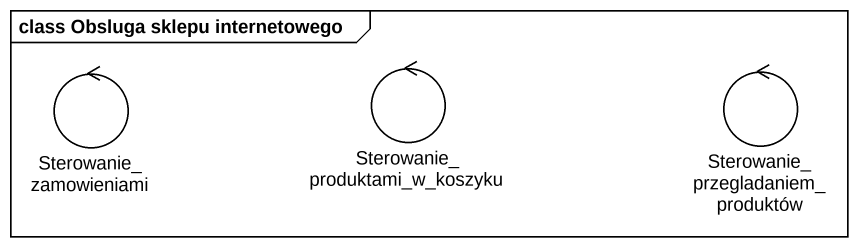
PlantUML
@startuml
mainframe class Obsluga sklepu internetowego
control Sterowanie_zamowieniami
control "Sterowanie_produktami_w_koszyku" as Sterowanie_produktami_w
control "Sterowanie_przegladaniem_produktów" as Sterowanie_przegladaniem
@enduml
